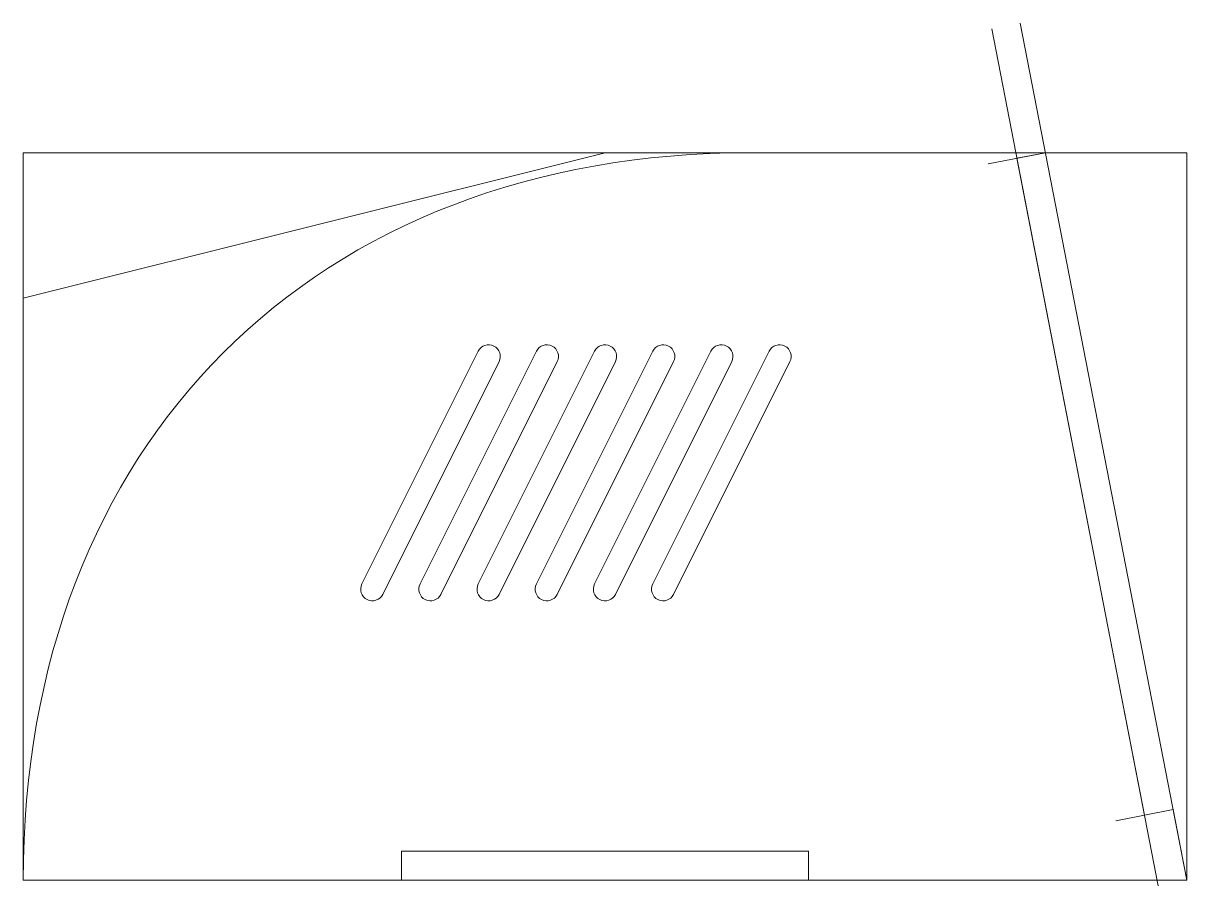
# Model space of a CAD drawing. Header units: millimetres. Extents: x 0 to 400, y -2 to 294.
import ezdxf

# ---------------------------------------------------------------- set-up
doc = ezdxf.new("R2010")
doc.units = ezdxf.units.MM
doc.layers.add('cuts', color=178, linetype='Continuous', lineweight=0, true_color=0x000000)
doc.layers.add('skeleton', color=1, linetype='Continuous', lineweight=0, true_color=0xff0000)

msp = doc.modelspace()

# ---------------------------------------------------------------- linework, layer by layer
at = {"layer": 'cuts'}
for p, q in [((250, 250), (351.4, 250)), ((351.4, 250), (341.59, 248.09)), ((341.59, 248.09), (385.47, 22.32)), ((116.42, 101.79), (156.42, 181.79)), ((136.42, 101.79), (176.42, 181.79)), ((156.42, 101.79), (196.42, 181.79)), ((176.42, 101.79), (216.42, 181.79)), ((196.42, 101.79), (236.42, 181.79)), ((216.42, 101.79), (256.42, 181.79)), ((163.58, 178.21), (123.58, 98.21)), ((183.58, 178.21), (143.58, 98.21)), ((203.58, 178.21), (163.58, 98.21)), ((223.58, 178.21), (183.58, 98.21)), ((243.58, 178.21), (203.58, 98.21)), ((263.58, 178.21), (223.58, 98.21)), ((385.47, 22.32), (395.29, 24.23)), ((395.29, 24.23), (400, 0)), ((270, 10), (130, 10)), ((130, 10), (130, 0)), ((270, 0), (270, 10)), ((400, 0), (0, 0))]:
    msp.add_line(p, q, dxfattribs=at)
for centre, start, end in [((160, 180), 333.4349, 153.4349), ((180, 180), 333.4349, 153.4349), ((200, 180), 333.4349, 153.4349), ((220, 180), 333.4349, 153.4349), ((240, 180), 333.4349, 153.4349), ((260, 180), 333.4349, 153.4349), ((120, 100), 153.4349, 333.4349), ((140, 100), 153.4349, 333.4349), ((160, 100), 153.4349, 333.4349), ((180, 100), 153.4349, 333.4349), ((200, 100), 153.4349, 333.4349), ((220, 100), 153.4349, 333.4349)]:
    msp.add_arc(centre, 4, start, end, dxfattribs=at)
msp.add_open_spline([(250, 250), (100, 250), (0, 150), (0, 0)], degree=3, dxfattribs=at)
at = {"layer": 'skeleton'}
for p, q in [((390.18, -1.91), (332.94, 292.58)), ((400, 0), (342.76, 294.49)), ((400, 250), (0, 250)), ((0, 250), (0, 0)), ((0, 200), (200, 250)), ((331.77, 246.18), (351.4, 250)), ((400, 0), (400, 250)), ((375.66, 20.41), (395.29, 24.23)), ((0, 0), (400, 0))]:
    msp.add_line(p, q, dxfattribs=at)

doc.saveas('drawing.dxf')
